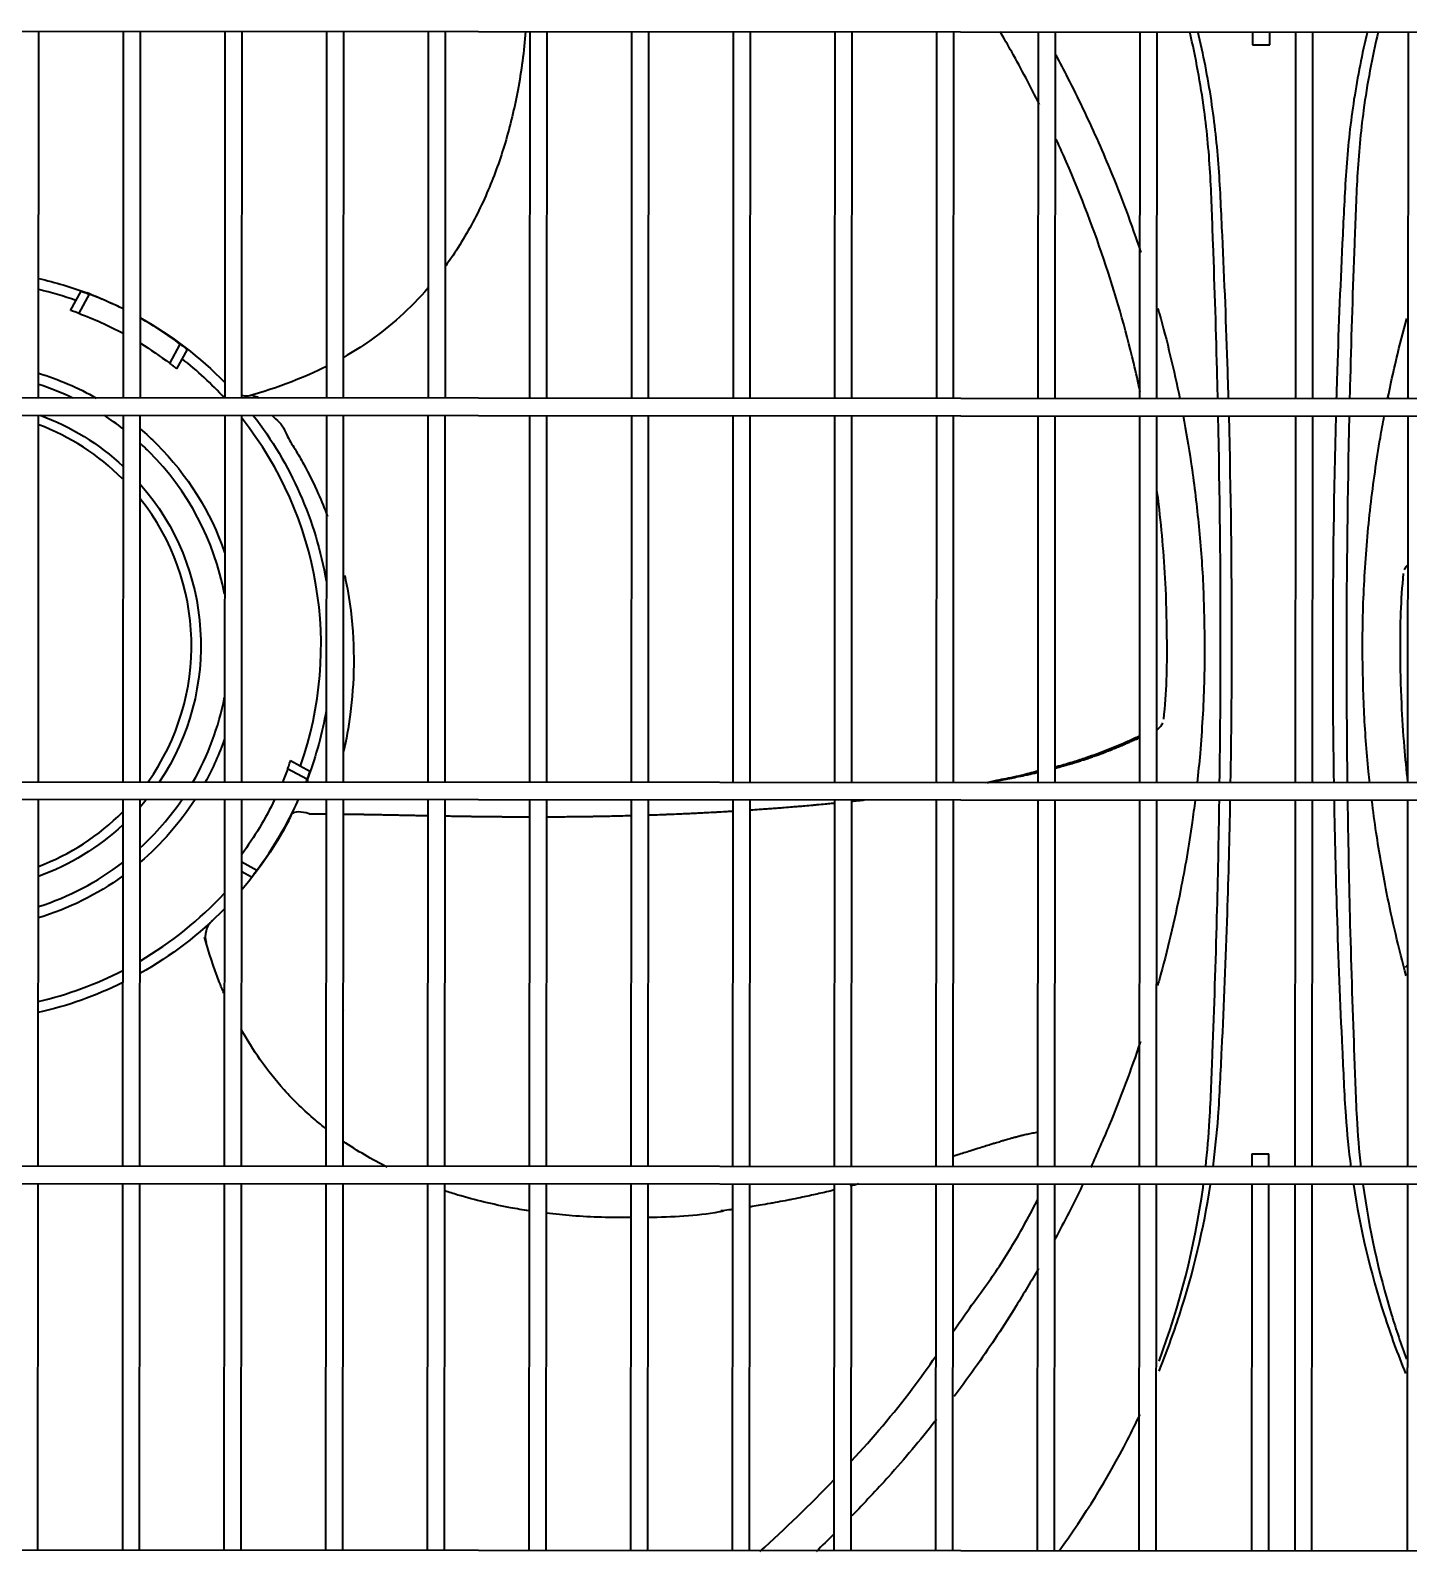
# Model space of a CAD drawing. Extents: x 58467 to 79089, y -33726 to -17391.
# Drawn here: x 78405.56 to 78437.41, y -20564.61 to -20529.42 of the extents above; entities that cross this region are included whole.
import ezdxf

# ---------------------------------------------------------------- set-up
doc = ezdxf.new("R2010")
doc.units = 0
doc.header["$LTSCALE"] = 100
doc.layers.add('+ENTE-ST-DOSEME USTU KONDDRENAJ', color=110, linetype='DOSEMEUSTUKONDENSDRENAJ_LINE', lineweight=40)
doc.linetypes.add('DOSEMEUSTUKONDENSDRENAJ_LINE', pattern='A,300,-40,["CD",Standard,S=15,R=0,X=-35,Y=-7.5],0', length=340)

# ---------------------------------------------------------------- blocks, each defined once
blk = doc.blocks.new('4. KAT')
at = {"color": 3}
for p, q in [((54065.973, -33230.5, -3.339), (54184.335, -33230.572, -3.339)), ((54096.336, -33238.998, -3.339), (54096.341, -33230.519, -3.339)), ((54098.291, -33230.52, -3.339), (54098.286, -33238.999, -3.339)), ((54098.686, -33238.999, -3.339), (54098.691, -33230.521, -3.339)), ((54100.641, -33230.522, -3.339), (54100.635, -33239, -3.339)), ((54101.035, -33239.001, -3.339), (54101.04, -33230.522, -3.339)), ((54102.99, -33230.523, -3.339), (54102.985, -33239.002, -3.339)), ((54103.385, -33239.002, -3.339), (54103.39, -33230.523, -3.339)), ((54105.34, -33230.525, -3.339), (54105.335, -33239.003, -3.339)), ((54105.735, -33239.003, -3.339), (54105.74, -33230.525, -3.339)), ((54107.689, -33230.526, -3.339), (54107.684, -33239.005, -3.339)), ((54108.084, -33239.005, -3.339), (54108.089, -33230.526, -3.339)), ((54110.039, -33230.527, -3.339), (54110.034, -33239.006, -3.339)), ((54110.434, -33239.006, -3.339), (54110.439, -33230.528, -3.339)), ((54112.389, -33230.529, -3.339), (54112.384, -33239.008, -3.339)), ((54112.783, -33239.008, -3.339), (54112.789, -33230.529, -3.339)), ((54114.738, -33230.53, -3.339), (54114.733, -33239.009, -3.339)), ((54115.133, -33239.009, -3.339), (54115.138, -33230.531, -3.339)), ((54117.088, -33230.532, -3.339), (54117.083, -33239.01, -3.339)), ((54117.483, -33239.011, -3.339), (54117.488, -33230.532, -3.339)), ((54119.438, -33230.533, -3.339), (54119.432, -33239.012, -3.339)), ((54119.832, -33239.012, -3.339), (54119.838, -33230.533, -3.339)), ((54121.787, -33230.535, -3.339), (54121.782, -33239.013, -3.339)), ((54122.182, -33239.013, -3.339), (54122.187, -33230.535, -3.339)), ((54124.387, -33230.536, -3.339), (54124.387, -33230.836, -3.339)), ((54124.787, -33230.836, -3.339), (54124.787, -33230.536, -3.339)), ((54125.387, -33230.537, -3.339), (54125.382, -33239.015, -3.339)), ((54125.782, -33239.015, -3.339), (54125.787, -33230.537, -3.339)), ((54127.986, -33230.538, -3.339), (54127.981, -33239.017, -3.339)), ((54124.387, -33230.836, -3.339), (54124.787, -33230.836, -3.339)), ((54097.072, -33236.972, -3.339), (54097.316, -33236.527, -3.339)), ((54097.506, -33236.597, -3.339), (54097.262, -33237.04, -3.339)), ((54098.786, -33237.2, -3.339), (54098.787, -33237.2, -3.339)), ((54099.366, -33238.196, -3.339), (54099.609, -33237.752, -3.339)), ((54099.77, -33237.875, -3.339), (54099.525, -33238.32, -3.339)), ((54184.33, -33239.051, -3.339), (54065.967, -33238.979, -3.339)), ((54065.967, -33239.379, -3.339), (54184.33, -33239.451, -3.339)), ((54096.331, -33247.875, -3.339), (54096.336, -33239.398, -3.339)), ((54098.286, -33239.399, -3.339), (54098.28, -33247.877, -3.339)), ((54098.68, -33247.877, -3.339), (54098.685, -33239.399, -3.339)), ((54100.635, -33239.4, -3.339), (54100.63, -33247.878, -3.339)), ((54101.03, -33247.878, -3.339), (54101.035, -33239.401, -3.339)), ((54102.985, -33239.402, -3.339), (54102.98, -33247.879, -3.339)), ((54103.38, -33247.88, -3.339), (54103.385, -33239.402, -3.339)), ((54105.334, -33239.403, -3.339), (54105.329, -33247.881, -3.339)), ((54105.729, -33247.881, -3.339), (54105.734, -33239.403, -3.339)), ((54107.684, -33239.405, -3.339), (54107.679, -33247.882, -3.339)), ((54108.079, -33247.883, -3.339), (54108.084, -33239.405, -3.339)), ((54110.034, -33239.406, -3.339), (54110.029, -33247.884, -3.339)), ((54110.428, -33247.884, -3.339), (54110.434, -33239.406, -3.339)), ((54112.383, -33239.408, -3.339), (54112.378, -33247.885, -3.339)), ((54112.778, -33247.885, -3.339), (54112.783, -33239.408, -3.339)), ((54114.733, -33239.409, -3.339), (54114.728, -33247.887, -3.339)), ((54115.128, -33247.887, -3.339), (54115.133, -33239.409, -3.339)), ((54117.083, -33239.41, -3.339), (54117.077, -33247.888, -3.339)), ((54117.477, -33247.888, -3.339), (54117.483, -33239.411, -3.339)), ((54119.432, -33239.412, -3.339), (54119.427, -33247.889, -3.339)), ((54119.827, -33247.89, -3.339), (54119.832, -33239.412, -3.339)), ((54121.782, -33239.413, -3.339), (54121.777, -33247.891, -3.339)), ((54122.177, -33247.891, -3.339), (54122.182, -33239.413, -3.339)), ((54125.381, -33239.415, -3.339), (54125.376, -33247.893, -3.339)), ((54125.776, -33247.894, -3.339), (54125.781, -33239.415, -3.339)), ((54127.981, -33239.417, -3.339), (54127.976, -33247.895, -3.339)), ((54102.16, -33247.378, -3.339), (54102.604, -33247.622, -3.339)), ((54102.534, -33247.812, -3.339), (54102.091, -33247.569, -3.339)), ((54184.325, -33247.929, -3.339), (54065.962, -33247.857, -3.339)), ((54065.962, -33248.257, -3.339), (54184.325, -33248.329, -3.339)), ((54096.325, -33256.754, -3.339), (54096.33, -33248.275, -3.339)), ((54098.28, -33248.277, -3.339), (54098.275, -33256.755, -3.339)), ((54098.675, -33256.755, -3.339), (54098.68, -33248.277, -3.339)), ((54100.63, -33248.278, -3.339), (54100.625, -33256.757, -3.339)), ((54101.025, -33256.757, -3.339), (54101.03, -33248.278, -3.339)), ((54102.979, -33248.279, -3.339), (54102.974, -33256.758, -3.339)), ((54103.374, -33256.758, -3.339), (54103.379, -33248.28, -3.339)), ((54105.329, -33248.281, -3.339), (54105.324, -33256.759, -3.339)), ((54105.724, -33256.76, -3.339), (54105.729, -33248.281, -3.339)), ((54107.679, -33248.282, -3.339), (54107.673, -33256.761, -3.339)), ((54108.073, -33256.761, -3.339), (54108.079, -33248.283, -3.339)), ((54110.028, -33248.284, -3.339), (54110.023, -33256.762, -3.339)), ((54110.423, -33256.763, -3.339), (54110.428, -33248.284, -3.339)), ((54112.378, -33248.285, -3.339), (54112.373, -33256.764, -3.339)), ((54112.773, -33256.764, -3.339), (54112.778, -33248.285, -3.339)), ((54114.728, -33248.287, -3.339), (54114.722, -33256.765, -3.339)), ((54115.122, -33256.765, -3.339), (54115.127, -33248.287, -3.339)), ((54117.077, -33248.288, -3.339), (54117.072, -33256.767, -3.339)), ((54117.472, -33256.767, -3.339), (54117.477, -33248.288, -3.339)), ((54119.427, -33248.289, -3.339), (54119.422, -33256.768, -3.339)), ((54119.822, -33256.768, -3.339), (54119.827, -33248.29, -3.339)), ((54121.776, -33248.291, -3.339), (54121.771, -33256.769, -3.339)), ((54122.171, -33256.77, -3.339), (54122.176, -33248.291, -3.339)), ((54125.376, -33248.293, -3.339), (54125.371, -33256.772, -3.339)), ((54125.771, -33256.772, -3.339), (54125.776, -33248.294, -3.339)), ((54127.975, -33248.295, -3.339), (54127.97, -33256.773, -3.339)), ((54103.379, -33249.196, -3.339), (54103.382, -33249.197, -3.339)), ((54103.379, -33249.196, -3.339), (54103.382, -33249.197, -3.339)), ((54101.029, -33249.723, -3.339), (54101.379, -33249.915, -3.339)), ((54101.256, -33250.076, -3.339), (54101.029, -33249.951, -3.339)), ((54100.344, -33251.082, -3.339), (54100.324, -33251.1, -3.339)), ((54127.924, -33252.153, -3.339), (54127.973, -33252.112, -3.339)), ((54103.381, -33253.148, -3.339), (54103.376, -33253.153, -3.339)), ((54124.372, -33256.472, -3.339), (54124.371, -33256.772, -3.339)), ((54124.771, -33256.772, -3.339), (54124.771, -33256.472, -3.339)), ((54184.319, -33256.808, -3.339), (54065.957, -33256.736, -3.339)), ((54065.956, -33257.136, -3.339), (54184.319, -33257.208, -3.339)), ((54096.32, -33265.633, -3.339), (54096.325, -33257.154, -3.339)), ((54098.275, -33257.155, -3.339), (54098.27, -33265.634, -3.339)), ((54098.669, -33265.634, -3.339), (54098.675, -33257.155, -3.339)), ((54100.624, -33257.157, -3.339), (54100.619, -33265.635, -3.339)), ((54101.019, -33265.635, -3.339), (54101.024, -33257.157, -3.339)), ((54102.974, -33257.158, -3.339), (54102.969, -33265.637, -3.339)), ((54103.369, -33265.637, -3.339), (54103.374, -33257.158, -3.339)), ((54105.324, -33257.159, -3.339), (54105.318, -33265.638, -3.339)), ((54105.718, -33265.638, -3.339), (54105.724, -33257.16, -3.339)), ((54107.673, -33257.161, -3.339), (54107.668, -33265.639, -3.339)), ((54108.068, -33265.64, -3.339), (54108.073, -33257.161, -3.339)), ((54110.023, -33257.162, -3.339), (54110.018, -33265.641, -3.339)), ((54110.418, -33265.641, -3.339), (54110.423, -33257.163, -3.339)), ((54112.372, -33257.164, -3.339), (54112.367, -33265.642, -3.339)), ((54112.767, -33265.643, -3.339), (54112.772, -33257.164, -3.339)), ((54114.722, -33257.165, -3.339), (54114.717, -33265.644, -3.339)), ((54115.117, -33265.644, -3.339), (54115.122, -33257.165, -3.339)), ((54117.072, -33257.167, -3.339), (54117.067, -33265.645, -3.339)), ((54117.467, -33265.645, -3.339), (54117.472, -33257.167, -3.339)), ((54119.421, -33257.168, -3.339), (54119.416, -33265.647, -3.339)), ((54119.816, -33265.647, -3.339), (54119.821, -33257.168, -3.339)), ((54121.771, -33257.169, -3.339), (54121.766, -33265.648, -3.339)), ((54122.166, -33265.648, -3.339), (54122.171, -33257.17, -3.339)), ((54124.371, -33257.172, -3.339), (54124.366, -33265.65, -3.339)), ((54124.766, -33265.65, -3.339), (54124.771, -33257.172, -3.339)), ((54125.371, -33257.172, -3.339), (54125.365, -33265.65, -3.339)), ((54125.765, -33265.65, -3.339), (54125.77, -33257.172, -3.339)), ((54127.97, -33257.173, -3.339), (54127.965, -33265.652, -3.339)), ((54184.314, -33265.687, -3.339), (54065.951, -33265.615, -3.339))]:
    blk.add_line(p, q, dxfattribs=at)
for centre, radius, start, end in [((54094.413, -33244.719, -3.339), 8.449, 70.7519, 76.8305), ((54094.413, -33244.719, -3.339), 8.691, 63.5255, 69.1503), ((54094.413, -33244.719, -3.339), 8.691, 53.28, 60.5411), ((54094.413, -33244.719, -3.339), 8.449, 42.602, 51.6783), ((54094.413, -33244.719, -3.339), 6.332, 64.6189, 72.3139), ((54127.291, -33240.789, -3.339), 1.795, 81.0216, 82.6935), ((54094.413, -33244.719, -3.339), 5.455, 44.9651, 69.3551), ((54094.413, -33244.719, -3.339), 6.332, 52.2945, 57.1658), ((54094.413, -33244.719, -3.339), 8.449, 340.7519, 38.3852), ((54094.413, -33244.719, -3.339), 6.332, 44.9651, 47.5639), ((54094.413, -33244.719, -3.339), 6.332, 10.7989, 44.9651), ((54094.413, -33244.719, -3.339), 5.455, 324.6176, 38.4514), ((54094.413, -33244.719, -3.339), 6.332, 330.0739, 349.1314), ((54094.413, -33244.719, -3.339), 6.332, 312.3664, 325.8045), ((54094.413, -33244.719, -3.339), 8.691, 323.28, 335.8148), ((54094.413, -33244.719, -3.339), 5.455, 290.5751, 315.1564), ((54094.413, -33244.719, -3.339), 6.332, 287.6164, 307.6357), ((54094.413, -33244.719, -3.339), 8.449, 300.3195, 317.3673), ((54094.413, -33244.719, -3.339), 8.449, 283.101, 297.2242)]:
    blk.add_arc(centre, radius, start, end, dxfattribs=at)
at = {"color": 3, "extrusion": (0, 0, -1)}
for radius, start, end in [(8.699, 102.7863, 110.4706), (8.191, 110.3616, 118.2287), (8.699, 119.431, 135.6764), (8.191, 121.4532, 127.2082), (6.582, 106.9886, 119.6337), (5.671, 110.2174, 133.0549), (8.699, 142.3068, 170.1291), (6.582, 130.4674, 135.0349), (6.582, 135.0349, 160.9155), (5.671, 138.8655, 213.8411), (8.699, 189.9399, 200.4706), (6.582, 199.143, 208.683), (8.191, 200.3616, 202.6972), (6.582, 212.7274, 229.5912), (5.671, 218.8586, 221.193), (8.191, 205.7646, 216.119), (8.699, 207.7046, 220.4867), (5.671, 227.0036, 250.2461), (6.582, 234.0236, 253.0699), (8.699, 224.3935, 240.6403), (8.699, 243.6211, 257.2827)]:
    blk.add_arc((-54094.413, -33244.719, 3.339), radius, start, end, dxfattribs=at)
at = {"color": 3, "extrusion": (5.24685e-06, -5.62791e-06, 1)}
blk.add_arc((54101.14, -33238.446, -2.866), 0.5, 257.9345, 286.4376, dxfattribs=at)
at = {"color": 3, "extrusion": (-5.90122e-06, -5.50166e-06, 1)}
blk.add_arc((54100.686, -33251.446, -3.477), 0.5, 133.0528, 196.4386, dxfattribs=at)
at = {"color": 3}
blk.add_ellipse((54103.03, -33247.936, -3.339), major_axis=(-0.468, 0.175), ratio=0.588101, start_param=0, end_param=0.392495, dxfattribs=at)
for points, knots in [([(54107.59, -33230.526, -3.339), (54107.554, -33230.981, -3.339), (54107.438, -33231.849, -3.339), (54107.147, -33233.075, -3.339), (54106.743, -33234.208, -3.339), (54106.302, -33235.095, -3.339), (54105.941, -33235.664, -3.339), (54105.783, -33235.886, -3.339), (54105.743, -33235.942, -3.339)], [0, 0, 0, 0, 0.239591, 0.456522, 0.654829, 0.860679, 0.964908, 1, 1, 1, 1]), ([(54119.47, -33232.214, -3.339), (54119.267, -33231.808, -3.339), (54118.969, -33231.244, -3.339), (54118.647, -33230.684, -3.339), (54118.555, -33230.527, -3.339)], [0, 0, 0, 0, 0.719224, 1, 1, 1, 1]), ([(54123.589, -33239.013, -3.339), (54123.585, -33238.855, -3.339), (54123.581, -33238.697, -3.339), (54123.551, -33237.504, -3.339), (54123.519, -33236.468, -3.339), (54123.46, -33234.915, -3.339), (54123.444, -33234.397, -3.339), (54123.389, -33233.364, -3.339), (54123.342, -33232.852, -3.339), (54123.191, -33231.733, -3.339), (54123.08, -33231.129, -3.339), (54122.939, -33230.53, -3.339)], [0, 0, 0, 0, 0.055363, 0.055363, 0.419, 0.419, 0.600818, 0.600818, 0.782636, 0.782636, 1, 1, 1, 1]), ([(54123.837, -33239.013, -3.339), (54123.831, -33238.8, -3.339), (54123.825, -33238.586, -3.339), (54123.785, -33237.329, -3.339), (54123.744, -33236.286, -3.339), (54123.669, -33234.722, -3.339), (54123.648, -33234.2, -3.339), (54123.575, -33233.159, -3.339), (54123.518, -33232.64, -3.339), (54123.358, -33231.586, -3.339), (54123.254, -33231.053, -3.339), (54123.128, -33230.527, -3.339)], [0, 0, 0, 0, 0.075143, 0.075143, 0.442368, 0.442368, 0.625981, 0.625981, 0.809594, 0.809594, 1, 1, 1, 1]), ([(54127.047, -33230.523, -3.339), (54126.922, -33231.042, -3.339), (54126.818, -33231.567, -3.339), (54126.656, -33232.615, -3.339), (54126.597, -33233.138, -3.339), (54126.522, -33234.182, -3.339), (54126.5, -33234.705, -3.339), (54126.423, -33236.272, -3.339), (54126.38, -33237.317, -3.339), (54126.339, -33238.58, -3.339), (54126.333, -33238.798, -3.339), (54126.326, -33239.015, -3.339)], [0, 0, 0, 0, 0.189158, 0.189158, 0.372762, 0.372762, 0.556366, 0.556366, 0.923574, 0.923574, 1, 1, 1, 1]), ([(54127.294, -33230.532, -3.339), (54127.152, -33231.131, -3.339), (54127.04, -33231.735, -3.339), (54126.888, -33232.853, -3.339), (54126.84, -33233.366, -3.339), (54126.784, -33234.398, -3.339), (54126.767, -33234.916, -3.339), (54126.707, -33236.469, -3.339), (54126.673, -33237.505, -3.339), (54126.642, -33238.699, -3.339), (54126.638, -33238.857, -3.339), (54126.634, -33239.015, -3.339)], [0, 0, 0, 0, 0.21737, 0.21737, 0.399155, 0.399155, 0.58094, 0.58094, 0.94451, 0.94451, 1, 1, 1, 1]), ([(54119.841, -33231.068, -3.339), (54119.935, -33231.243, -3.339), (54120.148, -33231.649, -3.339), (54120.466, -33232.293, -3.339), (54120.791, -33232.997, -3.339), (54121.265, -33234.1, -3.339), (54121.593, -33234.984, -3.339), (54121.81, -33235.634, -3.339)], [0, 0, 0, 0, 0.11975, 0.276771, 0.432533, 0.587035, 1, 1, 1, 1]), ([(54121.794, -33238.851, -3.339), (54121.747, -33238.632, -3.339), (54121.516, -33237.612, -3.339), (54120.995, -33235.789, -3.339), (54120.325, -33234.058, -3.339), (54119.909, -33233.136, -3.339), (54119.853, -33233.014, -3.339)], [0, 0, 0, 0, 0.112914, 0.525694, 0.936978, 1, 1, 1, 1]), ([(54097.316, -33236.527, -3.339), (54097.316, -33236.527, -3.339), (54097.32, -33236.528, -3.339), (54097.334, -33236.533, -3.339), (54097.344, -33236.537, -3.339), (54097.37, -33236.547, -3.339), (54097.386, -33236.552, -3.339), (54097.422, -33236.565, -3.339), (54097.442, -33236.573, -3.339), (54097.477, -33236.586, -3.339), (54097.491, -33236.591, -3.339), (54097.506, -33236.597, -3.339)], [0, 0, 0, 0, 0.211758, 0.211758, 0.423432, 0.423432, 0.636431, 0.636431, 0.852021, 0.852021, 1, 1, 1, 1]), ([(54105.339, -33236.452, -3.339), (54105.135, -33236.688, -3.339), (54104.711, -33237.123, -3.339), (54104.049, -33237.651, -3.339), (54103.598, -33237.936, -3.339), (54103.393, -33238.053, -3.339)], [0, 0, 0, 0, 0.373378, 0.722391, 1, 1, 1, 1]), ([(54098.303, -33236.941, -3.339), (54098.282, -33236.931, -3.339), (54098.262, -33236.921, -3.339), (54098.146, -33236.867, -3.339), (54098.048, -33236.823, -3.339), (54097.865, -33236.742, -3.339), (54097.779, -33236.704, -3.339), (54097.613, -33236.633, -3.339), (54097.534, -33236.599, -3.339), (54097.455, -33236.57, -3.339)], [0, 0, 0, 0, 0.07319, 0.07319, 0.416738, 0.416738, 0.719921, 0.719921, 1, 1, 1, 1]), ([(54097.262, -33237.04, -3.339), (54097.241, -33237.032, -3.339), (54097.219, -33237.024, -3.339), (54097.179, -33237.009, -3.339), (54097.159, -33237.003, -3.339), (54097.126, -33236.991, -3.339), (54097.111, -33236.986, -3.339), (54097.089, -33236.978, -3.339), (54097.08, -33236.975, -3.339), (54097.073, -33236.972, -3.339), (54097.072, -33236.972, -3.339), (54097.072, -33236.972, -3.339)], [0, 0, 0, 0, 0.21816, 0.21816, 0.436362, 0.436362, 0.653817, 0.653817, 0.868707, 0.868707, 1, 1, 1, 1]), ([(54122.205, -33236.924, -3.339), (54122.215, -33236.961, -3.339), (54122.408, -33237.651, -3.339), (54122.575, -33238.348, -3.339), (54122.709, -33239.012, -3.339)], [0, 0, 0, 0, 0.052887, 1, 1, 1, 1]), ([(54099.609, -33237.752, -3.339), (54099.627, -33237.766, -3.339), (54099.646, -33237.78, -3.339), (54099.68, -33237.806, -3.339), (54099.696, -33237.818, -3.339), (54099.725, -33237.84, -3.339), (54099.737, -33237.85, -3.339), (54099.756, -33237.864, -3.339), (54099.762, -33237.87, -3.339), (54099.768, -33237.874, -3.339), (54099.77, -33237.875, -3.339), (54099.77, -33237.875, -3.339)], [0, 0, 0, 0, 0.217793, 0.217793, 0.435623, 0.435623, 0.652794, 0.652794, 0.867695, 0.867695, 1, 1, 1, 1]), ([(54099.525, -33238.32, -3.339), (54099.525, -33238.32, -3.339), (54099.522, -33238.318, -3.339), (54099.511, -33238.308, -3.339), (54099.502, -33238.302, -3.339), (54099.48, -33238.284, -3.339), (54099.467, -33238.274, -3.339), (54099.437, -33238.25, -3.339), (54099.42, -33238.237, -3.339), (54099.391, -33238.215, -3.339), (54099.378, -33238.205, -3.339), (54099.366, -33238.196, -3.339)], [0, 0, 0, 0, 0.211356, 0.211356, 0.422617, 0.422617, 0.635365, 0.635365, 0.851032, 0.851032, 1, 1, 1, 1]), ([(54102.99, -33238.268, -3.339), (54102.728, -33238.398, -3.339), (54102.129, -33238.658, -3.339), (54101.509, -33238.865, -3.339), (54101.158, -33238.961, -3.339)], [0, 0, 0, 0, 0.448668, 1, 1, 1, 1]), ([(54101.275, -33238.932, -3.339), (54101.276, -33238.934, -3.339), (54101.279, -33238.937, -3.339), (54101.299, -33238.945, -3.339), (54101.316, -33238.95, -3.339), (54101.366, -33238.964, -3.339), (54101.401, -33238.977, -3.339), (54101.431, -33238.999, -3.339), (54101.432, -33239, -3.339), (54101.433, -33239, -3.339)], [0, 0, 0, 0, 0.194513, 0.194513, 0.457401, 0.457401, 0.983178, 0.983178, 1, 1, 1, 1]), ([(54101.738, -33239.407, -3.339), (54101.758, -33239.432, -3.339), (54101.784, -33239.455, -3.339), (54101.868, -33239.525, -3.339), (54101.921, -33239.58, -3.339), (54102.007, -33239.703, -3.339), (54102.038, -33239.771, -3.339), (54102.09, -33239.902, -3.339), (54102.121, -33239.959, -3.339), (54102.19, -33240.069, -3.339), (54102.229, -33240.123, -3.339), (54102.332, -33240.294, -3.339), (54102.395, -33240.408, -3.339), (54102.582, -33240.749, -3.339), (54102.694, -33240.98, -3.339), (54102.875, -33241.386, -3.339), (54102.947, -33241.563, -3.339), (54103.013, -33241.74, -3.339)], [0, 0, 0, 0, 0.035525, 0.035525, 0.109228, 0.109228, 0.18293, 0.18293, 0.256633, 0.256633, 0.330336, 0.330336, 0.477742, 0.477742, 0.772553, 0.772553, 1, 1, 1, 1]), ([(54122.787, -33239.41, -3.339), (54122.853, -33239.764, -3.339), (54122.992, -33240.584, -3.339), (54123.152, -33241.884, -3.339), (54123.263, -33243.313, -3.339), (54123.276, -33244.274, -3.339), (54123.283, -33244.756, -3.339)], [0, 0, 0, 0, 0.200697, 0.464092, 0.73053, 1, 1, 1, 1]), ([(54126.932, -33244.759, -3.339), (54126.935, -33244.484, -3.339), (54126.94, -33243.936, -3.339), (54126.977, -33243.117, -3.339), (54127.035, -33242.305, -3.339), (54127.115, -33241.5, -3.339), (54127.218, -33240.702, -3.339), (54127.326, -33240.008, -3.339), (54127.404, -33239.58, -3.339), (54127.435, -33239.414, -3.339)], [0, 0, 0, 0, 0.153416, 0.305853, 0.457308, 0.607781, 0.75727, 0.905773, 1, 1, 1, 1]), ([(54122.34, -33246.419, -3.339), (54122.37, -33246.116, -3.339), (54122.413, -33245.524, -3.339), (54122.419, -33244.522, -3.339), (54122.396, -33243.489, -3.339), (54122.327, -33242.425, -3.339), (54122.252, -33241.675, -3.339), (54122.201, -33241.257, -3.339), (54122.188, -33241.158, -3.339)], [0, 0, 0, 0, 0.167977, 0.330025, 0.566807, 0.758181, 0.942521, 1, 1, 1, 1]), ([(54127.976, -33242.858, -3.339), (54127.965, -33242.869, -3.339), (54127.937, -33242.902, -3.339), (54127.911, -33242.942, -3.339), (54127.897, -33242.97, -3.339)], [0, 0, 0, 0, 0.363149, 1, 1, 1, 1]), ([(54103.41, -33243.1, -3.339), (54103.469, -33243.375, -3.339), (54103.514, -33243.646, -3.339), (54103.655, -33244.777, -3.339), (54103.631, -33245.588, -3.339), (54103.496, -33246.615, -3.339), (54103.445, -33246.902, -3.339), (54103.382, -33247.173, -3.339)], [0, 0, 0, 0, 0.178319, 0.178319, 0.758219, 0.758219, 1, 1, 1, 1]), ([(54127.875, -33243.056, -3.339), (54127.845, -33243.359, -3.339), (54127.802, -33243.951, -3.339), (54127.796, -33244.953, -3.339), (54127.819, -33245.986, -3.339), (54127.885, -33247, -3.339), (54127.944, -33247.6, -3.339), (54127.974, -33247.868, -3.339)], [0, 0, 0, 0, 0.183902, 0.361313, 0.620544, 0.830062, 1, 1, 1, 1]), ([(54123.283, -33244.756, -3.339), (54123.281, -33245.031, -3.339), (54123.276, -33245.58, -3.339), (54123.239, -33246.398, -3.339), (54123.184, -33247.169, -3.339), (54123.135, -33247.667, -3.339), (54123.11, -33247.894, -3.339)], [0, 0, 0, 0, 0.262384, 0.523093, 0.782124, 1, 1, 1, 1]), ([(54127.102, -33247.896, -3.339), (54127.092, -33247.809, -3.339), (54127.033, -33247.247, -3.339), (54126.953, -33246.202, -3.339), (54126.939, -33245.242, -3.339), (54126.932, -33244.759, -3.339)], [0, 0, 0, 0, 0.083377, 0.539095, 1, 1, 1, 1]), ([(54122.181, -33246.661, -3.339), (54122.192, -33246.654, -3.339), (54122.229, -33246.631, -3.339), (54122.271, -33246.584, -3.339), (54122.304, -33246.533, -3.339), (54122.319, -33246.505, -3.339)], [0, 0, 0, 0, 0.14858, 0.57746, 1, 1, 1, 1]), ([(54119.828, -33247.553, -3.339), (54119.848, -33247.548, -3.339), (54119.893, -33247.536, -3.339), (54119.975, -33247.514, -3.339), (54120.075, -33247.486, -3.339), (54120.174, -33247.457, -3.339), (54120.27, -33247.429, -3.339), (54120.368, -33247.399, -3.339), (54120.464, -33247.368, -3.339), (54120.547, -33247.341, -3.339), (54120.63, -33247.313, -3.339), (54120.723, -33247.281, -3.339), (54120.815, -33247.248, -3.339), (54120.894, -33247.218, -3.339), (54120.972, -33247.189, -3.339), (54121.048, -33247.159, -3.339), (54121.135, -33247.125, -3.339), (54121.209, -33247.095, -3.339), (54121.281, -33247.065, -3.339), (54121.342, -33247.04, -3.339), (54121.403, -33247.014, -3.339), (54121.47, -33246.985, -3.339), (54121.537, -33246.957, -3.339), (54121.602, -33246.929, -3.339), (54121.654, -33246.906, -3.339), (54121.709, -33246.882, -3.339), (54121.748, -33246.866, -3.339), (54121.775, -33246.854, -3.339), (54121.785, -33246.85, -3.339)], [0, 0, 0, 0, 0.025302, 0.058842, 0.109154, 0.159465, 0.193006, 0.243317, 0.293628, 0.327169, 0.36071, 0.411021, 0.461332, 0.494873, 0.528414, 0.578725, 0.612266, 0.662577, 0.696118, 0.729658, 0.763199, 0.79674, 0.847051, 0.880592, 0.914133, 0.947674, 0.981214, 1, 1, 1, 1]), ([(54119.829, -33247.525, -3.339), (54119.865, -33247.516, -3.339), (54119.964, -33247.49, -3.339), (54120.088, -33247.454, -3.339), (54120.183, -33247.426, -3.339), (54120.274, -33247.398, -3.339), (54120.397, -33247.357, -3.339), (54120.578, -33247.298, -3.339), (54120.918, -33247.177, -3.339), (54121.293, -33247.025, -3.339), (54121.621, -33246.882, -3.339), (54121.74, -33246.824, -3.339), (54121.781, -33246.804, -3.339)], [0, 0, 0, 0, 0.053839, 0.149249, 0.203333, 0.226493, 0.301247, 0.373104, 0.496736, 0.801431, 0.930492, 1, 1, 1, 1]), ([(54102.091, -33247.569, -3.339), (54102.099, -33247.547, -3.339), (54102.107, -33247.526, -3.339), (54102.122, -33247.485, -3.339), (54102.129, -33247.466, -3.339), (54102.141, -33247.432, -3.339), (54102.146, -33247.417, -3.339), (54102.154, -33247.395, -3.339), (54102.157, -33247.387, -3.339), (54102.159, -33247.379, -3.339), (54102.16, -33247.378, -3.339), (54102.16, -33247.378, -3.339)], [0, 0, 0, 0, 0.21816, 0.21816, 0.436362, 0.436362, 0.653817, 0.653817, 0.868707, 0.868707, 1, 1, 1, 1]), ([(54102.604, -33247.622, -3.339), (54102.604, -33247.622, -3.339), (54102.603, -33247.626, -3.339), (54102.598, -33247.64, -3.339), (54102.594, -33247.65, -3.339), (54102.585, -33247.676, -3.339), (54102.579, -33247.692, -3.339), (54102.566, -33247.728, -3.339), (54102.559, -33247.748, -3.339), (54102.546, -33247.783, -3.339), (54102.54, -33247.798, -3.339), (54102.534, -33247.812, -3.339)], [0, 0, 0, 0, 0.211758, 0.211758, 0.423432, 0.423432, 0.636431, 0.636431, 0.852021, 0.852021, 1, 1, 1, 1]), ([(54118.208, -33247.889, -3.339), (54118.209, -33247.889, -3.339), (54118.308, -33247.871, -3.339), (54118.554, -33247.818, -3.339), (54118.787, -33247.774, -3.339), (54119.138, -33247.698, -3.339), (54119.295, -33247.649, -3.339), (54119.423, -33247.618, -3.339), (54119.427, -33247.617, -3.339)], [0, 0, 0, 0, 0.002202, 0.228493, 0.627967, 0.70862, 0.991569, 1, 1, 1, 1]), ([(54118.257, -33247.889, -3.339), (54118.265, -33247.887, -3.339), (54118.301, -33247.881, -3.339), (54118.393, -33247.864, -3.339), (54118.503, -33247.844, -3.339), (54118.64, -33247.818, -3.339), (54118.749, -33247.797, -3.339), (54118.884, -33247.77, -3.339), (54118.992, -33247.747, -3.339), (54119.112, -33247.722, -3.339), (54119.218, -33247.699, -3.339), (54119.328, -33247.675, -3.339), (54119.397, -33247.659, -3.339), (54119.427, -33247.652, -3.339)], [0, 0, 0, 0, 0.019315, 0.08873, 0.227561, 0.296976, 0.435806, 0.505221, 0.644052, 0.713467, 0.81759, 0.921713, 1, 1, 1, 1]), ([(54102.191, -33248.609, -3.339), (54102.201, -33248.589, -3.339), (54102.21, -33248.568, -3.339), (54102.261, -33248.459, -3.339), (54102.301, -33248.369, -3.339), (54102.342, -33248.28, -3.339)], [0, 0, 0, 0, 0.187509, 0.187509, 1, 1, 1, 1]), ([(54112.777, -33248.52, -3.339), (54112.782, -33248.52, -3.339), (54112.852, -33248.515, -3.339), (54112.971, -33248.507, -3.339), (54113.135, -33248.495, -3.339), (54113.282, -33248.485, -3.339), (54113.426, -33248.474, -3.339), (54113.585, -33248.461, -3.339), (54113.743, -33248.449, -3.339), (54113.9, -33248.435, -3.339), (54114.058, -33248.422, -3.339), (54114.199, -33248.41, -3.339), (54114.356, -33248.395, -3.339), (54114.498, -33248.382, -3.339), (54114.633, -33248.369, -3.339), (54114.705, -33248.362, -3.339), (54114.729, -33248.36, -3.339)], [0, 0, 0, 0, 0.007103, 0.105116, 0.178625, 0.252135, 0.325644, 0.399153, 0.497166, 0.570676, 0.644185, 0.742198, 0.791204, 0.889217, 0.962726, 1, 1, 1, 1]), ([(54115.13, -33248.319, -3.339), (54115.175, -33248.314, -3.339), (54115.251, -33248.306, -3.339), (54115.348, -33248.296, -3.339), (54115.399, -33248.29, -3.339), (54115.42, -33248.288, -3.339)], [0, 0, 0, 0, 0.46864, 0.785024, 1, 1, 1, 1]), ([(54123.063, -33248.295, -3.339), (54123.042, -33248.469, -3.339), (54122.983, -33248.905, -3.339), (54122.874, -33249.602, -3.339), (54122.648, -33250.824, -3.339), (54122.411, -33251.818, -3.339), (54122.207, -33252.547, -3.339), (54122.195, -33252.589, -3.339)], [0, 0, 0, 0, 0.119341, 0.301439, 0.482327, 0.969974, 1, 1, 1, 1]), ([(54123.308, -33256.771, -3.339), (54123.349, -33256.414, -3.339), (54123.379, -33256.056, -3.339), (54123.43, -33255.177, -3.339), (54123.446, -33254.656, -3.339), (54123.507, -33253.094, -3.339), (54123.541, -33252.052, -3.339), (54123.593, -33250.104, -3.339), (54123.611, -33249.199, -3.339), (54123.625, -33248.293, -3.339)], [0, 0, 0, 0, 0.126998, 0.126998, 0.311253, 0.311253, 0.679764, 0.679764, 1, 1, 1, 1]), ([(54123.478, -33256.774, -3.339), (54123.529, -33256.389, -3.339), (54123.569, -33256.002, -3.339), (54123.634, -33255.093, -3.339), (54123.656, -33254.57, -3.339), (54123.734, -33253.003, -3.339), (54123.776, -33251.958, -3.339), (54123.838, -33250.04, -3.339), (54123.861, -33249.167, -3.339), (54123.877, -33248.293, -3.339)], [0, 0, 0, 0, 0.136943, 0.136943, 0.321752, 0.321752, 0.691369, 0.691369, 1, 1, 1, 1]), ([(54126.274, -33248.295, -3.339), (54126.29, -33249.164, -3.339), (54126.311, -33250.033, -3.339), (54126.371, -33251.946, -3.339), (54126.412, -33252.989, -3.339), (54126.487, -33254.553, -3.339), (54126.508, -33255.075, -3.339), (54126.572, -33255.99, -3.339), (54126.612, -33256.384, -3.339), (54126.664, -33256.777, -3.339)], [0, 0, 0, 0, 0.307076, 0.307076, 0.675824, 0.675824, 0.860198, 0.860198, 1, 1, 1, 1]), ([(54126.586, -33248.295, -3.339), (54126.598, -33249.189, -3.339), (54126.616, -33250.083, -3.339), (54126.664, -33252.012, -3.339), (54126.697, -33253.048, -3.339), (54126.755, -33254.601, -3.339), (54126.772, -33255.119, -3.339), (54126.819, -33256.018, -3.339), (54126.85, -33256.398, -3.339), (54126.893, -33256.776, -3.339)], [0, 0, 0, 0, 0.315659, 0.315659, 0.681641, 0.681641, 0.864632, 0.864632, 1, 1, 1, 1]), ([(54127.945, -33252.356, -3.339), (54127.771, -33251.716, -3.339), (54127.512, -33250.615, -3.339), (54127.275, -33249.256, -3.339), (54127.179, -33248.546, -3.339), (54127.148, -33248.298, -3.339)], [0, 0, 0, 0, 0.48072, 0.818915, 1, 1, 1, 1]), ([(54102.585, -33248.61, -3.339), (54102.494, -33248.581, -3.339), (54102.408, -33248.566, -3.339), (54102.269, -33248.565, -3.339), (54102.217, -33248.581, -3.339), (54102.191, -33248.609, -3.339)], [0, 0, 0, 0, 0.5, 0.5, 1, 1, 1, 1]), ([(54102.598, -33248.613, -3.339), (54102.614, -33248.613, -3.339), (54102.655, -33248.613, -3.339), (54102.74, -33248.612, -3.339), (54102.832, -33248.612, -3.339), (54102.916, -33248.612, -3.339), (54102.961, -33248.612, -3.339), (54102.979, -33248.612, -3.339)], [0, 0, 0, 0, 0.131384, 0.341336, 0.656263, 0.866214, 1, 1, 1, 1]), ([(54103.379, -33248.615, -3.339), (54103.381, -33248.615, -3.339), (54103.425, -33248.616, -3.339), (54103.497, -33248.617, -3.339), (54103.604, -33248.618, -3.339), (54103.703, -33248.62, -3.339), (54103.804, -33248.621, -3.339), (54103.92, -33248.623, -3.339), (54104.022, -33248.625, -3.339), (54104.138, -33248.627, -3.339), (54104.256, -33248.629, -3.339), (54104.375, -33248.631, -3.339), (54104.48, -33248.634, -3.339), (54104.588, -33248.636, -3.339), (54104.711, -33248.638, -3.339), (54104.839, -33248.641, -3.339), (54104.964, -33248.643, -3.339), (54105.09, -33248.646, -3.339), (54105.215, -33248.649, -3.339), (54105.294, -33248.65, -3.339), (54105.327, -33248.651, -3.339), (54105.328, -33248.651, -3.339)], [0, 0, 0, 0, 0.002758, 0.072208, 0.118509, 0.164809, 0.234259, 0.28056, 0.35001, 0.396311, 0.465761, 0.535212, 0.581512, 0.627812, 0.697263, 0.766713, 0.813014, 0.882464, 0.951915, 0.998215, 1, 1, 1, 1]), ([(54105.73, -33248.658, -3.339), (54105.767, -33248.659, -3.339), (54105.851, -33248.66, -3.339), (54105.967, -33248.662, -3.339), (54106.11, -33248.664, -3.339), (54106.239, -33248.666, -3.339), (54106.387, -33248.669, -3.339), (54106.52, -33248.67, -3.339), (54106.652, -33248.672, -3.339), (54106.8, -33248.673, -3.339), (54106.93, -33248.674, -3.339), (54107.075, -33248.676, -3.339), (54107.205, -33248.677, -3.339), (54107.351, -33248.677, -3.339), (54107.497, -33248.678, -3.339), (54107.607, -33248.678, -3.339), (54107.667, -33248.678, -3.339), (54107.679, -33248.678, -3.339)], [0, 0, 0, 0, 0.058456, 0.133376, 0.183323, 0.283216, 0.333162, 0.408082, 0.483002, 0.532949, 0.632842, 0.682788, 0.757708, 0.832628, 0.907548, 0.982468, 1, 1, 1, 1]), ([(54108.08, -33248.678, -3.339), (54108.135, -33248.678, -3.339), (54108.224, -33248.677, -3.339), (54108.38, -33248.677, -3.339), (54108.513, -33248.676, -3.339), (54108.677, -33248.674, -3.339), (54108.809, -33248.673, -3.339), (54108.973, -33248.67, -3.339), (54109.104, -33248.669, -3.339), (54109.269, -33248.666, -3.339), (54109.401, -33248.663, -3.339), (54109.568, -33248.66, -3.339), (54109.703, -33248.657, -3.339), (54109.871, -33248.653, -3.339), (54109.97, -33248.65, -3.339), (54110.035, -33248.648, -3.339)], [0, 0, 0, 0, 0.083725, 0.134792, 0.236924, 0.28799, 0.390123, 0.441189, 0.543321, 0.594388, 0.69652, 0.747586, 0.849719, 0.900785, 1, 1, 1, 1]), ([(54110.425, -33248.637, -3.339), (54110.445, -33248.636, -3.339), (54110.514, -33248.634, -3.339), (54110.648, -33248.629, -3.339), (54110.796, -33248.624, -3.339), (54110.96, -33248.617, -3.339), (54111.108, -33248.611, -3.339), (54111.274, -33248.604, -3.339), (54111.425, -33248.597, -3.339), (54111.575, -33248.59, -3.339), (54111.741, -33248.581, -3.339), (54111.887, -33248.574, -3.339), (54112.049, -33248.565, -3.339), (54112.194, -33248.557, -3.339), (54112.314, -33248.549, -3.339), (54112.369, -33248.546, -3.339), (54112.376, -33248.546, -3.339)], [0, 0, 0, 0, 0.030761, 0.106414, 0.207284, 0.257719, 0.358589, 0.434241, 0.509893, 0.585546, 0.661198, 0.762068, 0.812503, 0.913373, 0.989026, 1, 1, 1, 1]), ([(54101.379, -33249.915, -3.339), (54101.365, -33249.934, -3.339), (54101.351, -33249.952, -3.339), (54101.325, -33249.986, -3.339), (54101.313, -33250.003, -3.339), (54101.291, -33250.031, -3.339), (54101.282, -33250.043, -3.339), (54101.267, -33250.062, -3.339), (54101.262, -33250.069, -3.339), (54101.257, -33250.075, -3.339), (54101.256, -33250.076, -3.339), (54101.256, -33250.076, -3.339)], [0, 0, 0, 0, 0.217793, 0.217793, 0.435623, 0.435623, 0.652794, 0.652794, 0.867695, 0.867695, 1, 1, 1, 1]), ([(54100.617, -33252.756, -3.339), (54100.58, -33252.669, -3.339), (54100.41, -33252.247, -3.339), (54100.266, -33251.815, -3.339), (54100.17, -33251.465, -3.339)], [0, 0, 0, 0, 0.208433, 1, 1, 1, 1]), ([(54102.969, -33255.883, -3.339), (54102.888, -33255.82, -3.339), (54102.549, -33255.544, -3.339), (54102.021, -33255.034, -3.339), (54101.456, -33254.324, -3.339), (54101.153, -33253.837, -3.339), (54101.019, -33253.594, -3.339)], [0, 0, 0, 0, 0.103677, 0.436935, 0.728671, 1, 1, 1, 1]), ([(54121.799, -33253.875, -3.339), (54121.582, -33254.526, -3.339), (54121.217, -33255.504, -3.339), (54120.799, -33256.459, -3.339), (54120.651, -33256.782, -3.339)], [0, 0, 0, 0, 0.658433, 1, 1, 1, 1]), ([(54104.391, -33256.777, -3.339), (54104.215, -33256.689, -3.339), (54103.87, -33256.502, -3.339), (54103.537, -33256.291, -3.339), (54103.374, -33256.18, -3.339)], [0, 0, 0, 0, 0.500416, 1, 1, 1, 1]), ([(54119.43, -33255.975, -3.339), (54119.428, -33255.975, -3.339), (54119.407, -33255.978, -3.339), (54119.371, -33255.983, -3.339), (54119.307, -33255.995, -3.339), (54119.247, -33256.006, -3.339), (54119.171, -33256.023, -3.339), (54119.092, -33256.041, -3.339), (54119.011, -33256.062, -3.339), (54118.938, -33256.081, -3.339), (54118.864, -33256.1, -3.339), (54118.776, -33256.125, -3.339), (54118.685, -33256.151, -3.339), (54118.579, -33256.182, -3.339), (54118.484, -33256.211, -3.339), (54118.386, -33256.241, -3.339), (54118.287, -33256.271, -3.339), (54118.172, -33256.307, -3.339), (54118.054, -33256.344, -3.339), (54117.95, -33256.377, -3.339), (54117.843, -33256.411, -3.339), (54117.721, -33256.45, -3.339), (54117.594, -33256.49, -3.339), (54117.513, -33256.515, -3.339), (54117.477, -33256.527, -3.339), (54117.473, -33256.528, -3.339)], [0, 0, 0, 0, 0.004044, 0.044465, 0.084886, 0.125307, 0.165729, 0.22636, 0.266782, 0.307203, 0.347624, 0.388045, 0.448677, 0.489098, 0.54973, 0.590151, 0.630573, 0.691204, 0.751836, 0.792257, 0.832679, 0.89331, 0.953942, 0.994364, 1, 1, 1, 1]), ([(54124.372, -33256.472, -3.339), (54124.372, -33256.472, -3.339), (54124.373, -33256.472, -3.339), (54124.382, -33256.472, -3.339), (54124.391, -33256.472, -3.339), (54124.415, -33256.472, -3.339), (54124.431, -33256.472, -3.339), (54124.466, -33256.472, -3.339), (54124.486, -33256.472, -3.339), (54124.529, -33256.472, -3.339), (54124.551, -33256.472, -3.339), (54124.596, -33256.472, -3.339), (54124.619, -33256.472, -3.339), (54124.661, -33256.472, -3.339), (54124.681, -33256.472, -3.339), (54124.715, -33256.472, -3.339), (54124.731, -33256.472, -3.339), (54124.754, -33256.472, -3.339), (54124.762, -33256.472, -3.339), (54124.77, -33256.472, -3.339), (54124.772, -33256.472, -3.339), (54124.771, -33256.472, -3.339)], [0, 0, 0, 0, 0.072796, 0.072796, 0.180355, 0.180355, 0.287914, 0.287914, 0.395473, 0.395473, 0.503031, 0.503031, 0.61059, 0.61059, 0.718149, 0.718149, 0.825708, 0.825708, 0.933267, 0.933267, 1, 1, 1, 1]), ([(54120.463, -33257.184, -3.339), (54120.458, -33257.194, -3.339), (54120.256, -33257.617, -3.339), (54120.042, -33258.036, -3.339), (54119.825, -33258.44, -3.339)], [0, 0, 0, 0, 0.023633, 1, 1, 1, 1]), ([(54122.23, -33261.26, -3.339), (54122.714, -33259.968, -3.339), (54123.053, -33258.631, -3.339), (54123.25, -33257.226, -3.339), (54123.254, -33257.2, -3.339), (54123.258, -33257.174, -3.339)], [0, 0, 0, 0, 0.981495, 0.981495, 1, 1, 1, 1]), ([(54122.23, -33261.492, -3.339), (54122.402, -33261.066, -3.339), (54122.559, -33260.635, -3.339), (54123.02, -33259.217, -3.339), (54123.26, -33258.209, -3.339), (54123.42, -33257.178, -3.339)], [0, 0, 0, 0, 0.306385, 0.306385, 1, 1, 1, 1]), ([(54126.721, -33257.176, -3.339), (54126.878, -33258.203, -3.339), (54127.118, -33259.215, -3.339), (54127.581, -33260.65, -3.339), (54127.745, -33261.101, -3.339), (54127.926, -33261.546, -3.339)], [0, 0, 0, 0, 0.681342, 0.681342, 1, 1, 1, 1]), ([(54126.943, -33257.174, -3.339), (54127.08, -33258.193, -3.339), (54127.299, -33259.199, -3.339), (54127.708, -33260.534, -3.339), (54127.824, -33260.878, -3.339), (54127.95, -33261.218, -3.339)], [0, 0, 0, 0, 0.742253, 0.742253, 1, 1, 1, 1]), ([(54107.671, -33257.788, -3.339), (54107.528, -33257.766, -3.339), (54106.975, -33257.671, -3.339), (54106.323, -33257.516, -3.339), (54105.822, -33257.359, -3.339), (54105.72, -33257.325, -3.339)], [0, 0, 0, 0, 0.217085, 0.84018, 1, 1, 1, 1]), ([(54114.725, -33257.308, -3.339), (54114.694, -33257.315, -3.339), (54114.604, -33257.337, -3.339), (54114.457, -33257.371, -3.339), (54114.284, -33257.41, -3.339), (54114.111, -33257.447, -3.339), (54113.919, -33257.488, -3.339), (54113.746, -33257.523, -3.339), (54113.552, -33257.561, -3.339), (54113.397, -33257.59, -3.339), (54113.203, -33257.625, -3.339), (54113.027, -33257.655, -3.339), (54112.87, -33257.681, -3.339), (54112.791, -33257.693, -3.339), (54112.772, -33257.696, -3.339)], [0, 0, 0, 0, 0.04892, 0.138223, 0.227526, 0.316829, 0.406131, 0.525202, 0.584737, 0.703807, 0.763342, 0.882413, 0.971716, 1, 1, 1, 1]), ([(54117.468, -33260.581, -3.339), (54117.596, -33260.396, -3.339), (54117.935, -33259.913, -3.339), (54118.528, -33259.122, -3.339), (54119.026, -33258.288, -3.339), (54119.313, -33257.743, -3.339), (54119.415, -33257.545, -3.339), (54119.421, -33257.532, -3.339)], [0, 0, 0, 0, 0.188637, 0.492926, 0.817568, 0.9884, 1, 1, 1, 1]), ([(54110.022, -33257.945, -3.339), (54109.571, -33257.945, -3.339), (54108.921, -33257.931, -3.339), (54108.271, -33257.867, -3.339), (54108.071, -33257.843, -3.339)], [0, 0, 0, 0, 0.693143, 1, 1, 1, 1]), ([(54112.156, -33257.796, -3.339), (54112.127, -33257.802, -3.339), (54111.559, -33257.912, -3.339), (54110.976, -33257.936, -3.339), (54110.423, -33257.943, -3.339)], [0, 0, 0, 0, 0.052096, 1, 1, 1, 1]), ([(54112.376, -33257.754, -3.339), (54112.346, -33257.759, -3.339), (54112.255, -33257.771, -3.339), (54112.165, -33257.782, -3.339), (54112.104, -33257.79, -3.339)], [0, 0, 0, 0, 0.329472, 1, 1, 1, 1]), ([(54119.446, -33259.12, -3.339), (54119.278, -33259.412, -3.339), (54118.829, -33260.164, -3.339), (54118.177, -33261.15, -3.339), (54117.679, -33261.834, -3.339), (54117.496, -33262.078, -3.339)], [0, 0, 0, 0, 0.284794, 0.741705, 1, 1, 1, 1]), ([(54115.125, -33263.569, -3.339), (54115.614, -33263.038, -3.339), (54116.286, -33262.252, -3.339), (54116.893, -33261.403, -3.339), (54117.072, -33261.148, -3.339)], [0, 0, 0, 0, 0.70386, 1, 1, 1, 1]), ([(54119.919, -33265.649, -3.339), (54120.51, -33264.839, -3.339), (54121.037, -33263.984, -3.339), (54121.601, -33262.888, -3.339), (54121.697, -33262.693, -3.339), (54121.79, -33262.496, -3.339)], [0, 0, 0, 0, 0.823029, 0.823029, 1, 1, 1, 1]), ([(54117.086, -33262.611, -3.339), (54117.075, -33262.626, -3.339), (54116.718, -33263.078, -3.339), (54116.084, -33263.838, -3.339), (54115.415, -33264.543, -3.339), (54115.128, -33264.842, -3.339)], [0, 0, 0, 0, 0.019072, 0.581193, 1, 1, 1, 1])]:
    blk.add_open_spline(points, degree=3, knots=knots, dxfattribs=at)
for points, degree in [([(54127.513, -33239.015, -3.339), (54127.64, -33238.393, -3.339), (54127.787, -33237.775, -3.339), (54127.955, -33237.162, -3.339)], 3), ([(54123.654, -33244.757, -3.339), (54123.655, -33242.975, -3.339), (54123.636, -33241.194, -3.339), (54123.597, -33239.413, -3.339)], 3), ([(54123.914, -33244.637, -3.339), (54123.915, -33242.895, -3.339), (54123.893, -33241.154, -3.339), (54123.848, -33239.413, -3.339)], 3), ([(54126.315, -33239.415, -3.339), (54126.268, -33241.155, -3.339), (54126.244, -33242.896, -3.339), (54126.243, -33244.638, -3.339)], 3), ([(54126.625, -33239.415, -3.339), (54126.584, -33241.196, -3.339), (54126.563, -33242.977, -3.339), (54126.561, -33244.759, -3.339)], 3), ([(54123.631, -33247.893, -3.339), (54123.646, -33246.848, -3.339), (54123.653, -33245.802, -3.339), (54123.654, -33244.757, -3.339)], 3), ([(54123.885, -33247.893, -3.339), (54123.903, -33246.808, -3.339), (54123.913, -33245.723, -3.339), (54123.914, -33244.637, -3.339)], 3), ([(54126.243, -33244.638, -3.339), (54126.242, -33245.724, -3.339), (54126.25, -33246.809, -3.339), (54126.268, -33247.895, -3.339)], 3), ([(54126.561, -33244.758, -3.339), (54126.561, -33245.804, -3.339), (54126.567, -33246.85, -3.339), (54126.58, -33247.895, -3.339)], 3), ([(54102.515, -33247.88, -3.339), (54102.532, -33247.84, -3.339), (54102.547, -33247.8, -3.339), (54102.562, -33247.761, -3.339)], 3), ([(54102.114, -33248.763, -3.339), (54102.14, -33248.713, -3.339), (54102.166, -33248.661, -3.339), (54102.191, -33248.609, -3.339)], 3), ([(54102.585, -33248.61, -3.339), (54102.589, -33248.612, -3.339), (54102.593, -33248.612, -3.339), (54102.598, -33248.612, -3.339)], 3), ([(54100.344, -33251.082, -3.339), (54100.349, -33251.077, -3.339), (54100.32, -33251.104, -3.339)], 2), ([(54115.289, -33257.167, -3.339), (54115.224, -33257.184, -3.339), (54115.158, -33257.201, -3.339), (54115.091, -33257.218, -3.339)], 3), ([(54113.006, -33265.66, -3.339), (54113.594, -33265.136, -3.339), (54114.167, -33264.58, -3.339), (54114.725, -33263.996, -3.339)], 3), ([(54114.721, -33265.258, -3.339), (54114.582, -33265.394, -3.339), (54114.444, -33265.529, -3.339), (54114.304, -33265.663, -3.339)], 3)]:
    blk.add_open_spline(points, degree=degree, dxfattribs=at)

msp = doc.modelspace()

# ---------------------------------------------------------------- block references
at = {"layer": '+ENTE-ST-DOSEME USTU KONDDRENAJ', "color": 3, "linetype": 'Continuous'}
msp.add_blockref('4. KAT', (24309.411, 12701.082), dxfattribs=at)

doc.saveas('drawing.dxf')
